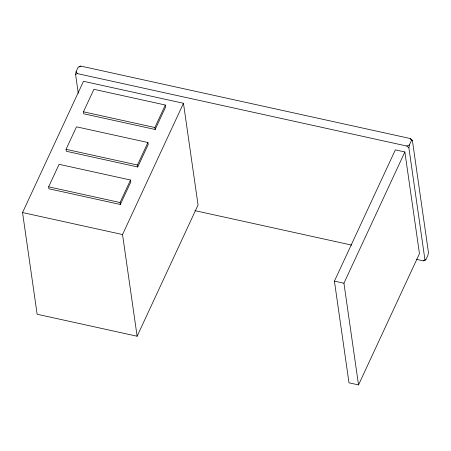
<?xml version="1.0" encoding="UTF-8"?>
<svg xmlns="http://www.w3.org/2000/svg" width="451" height="451" viewBox="0 0 451 451"><rect width="100%" height="100%" fill="white"/><g stroke="black" fill="none" stroke-linecap="round" stroke-linejoin="round"><path stroke-width="0.68" d="M78.282 93.289L75.582 74.477L76.089 71.664L78.181 67.165L80.78 66.083L410.263 138.53L412.355 140.261L428.45 252.453L427.943 255.266L425.851 259.765L423.252 260.847L416.374 259.336M423.252 260.847L424.966 259.956L408.877 147.765L409.384 144.951L411.475 140.453L412.355 140.261M22.55 212.556L83.48 81.293L183.467 103.279L198.051 204.974L137.127 336.232L37.134 314.246L22.55 212.556L122.537 234.543L137.127 336.232M48.646 186.821L59.087 164.316L130.508 180.022L130.79 181.99L120.344 204.489L48.928 188.789L48.646 186.821L120.062 202.522L120.344 204.489M66.049 149.315L76.495 126.816L147.917 142.522L148.199 144.489L137.752 166.988L66.336 151.282L66.049 149.315L137.47 165.021L137.752 166.988M83.458 111.814L93.904 89.309L165.325 105.015L165.607 106.983L155.161 129.488L83.739 113.782L83.458 111.814L154.879 127.52L155.161 129.488M120.062 202.522L130.508 180.022M137.47 165.021L147.917 142.522M154.879 127.52L165.325 105.015M122.537 234.543L183.467 103.279M334.416 281.131L395.347 149.873L404.868 151.964L419.453 253.659L358.528 384.917L349.001 382.826L334.416 281.131L343.938 283.222L358.528 384.917M343.938 283.222L404.868 151.964M79.066 66.974L80.78 66.083M75.582 74.477L77.301 73.581L406.785 146.034L408.877 147.765M406.785 146.034L409.384 144.951M424.966 259.956L425.851 259.765M194.883 210.634L351.712 245.118M410.263 138.53L411.475 140.453M76.089 71.664L77.301 73.581"/></g></svg>
